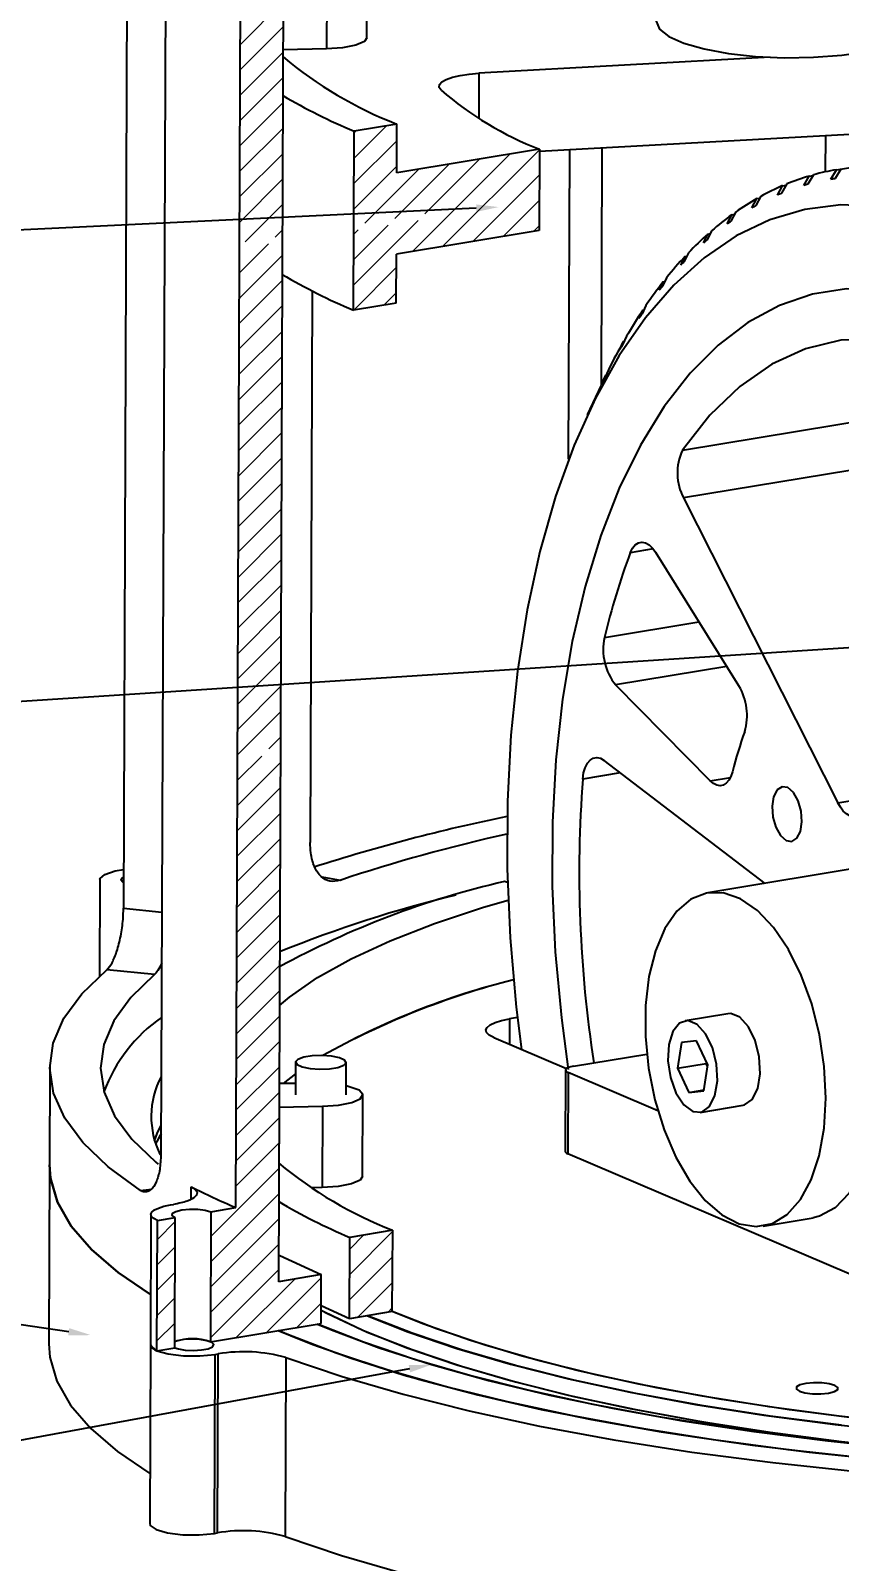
# Model space of a CAD drawing. Header units: millimetres. Extents: x -35 to 1189, y 0 to 841.
# Drawn here: x 331.4 to 475.1, y 170.5 to 442.5 of the extents above; entities that cross this region are included whole.
import ezdxf
from ezdxf import colors
from ezdxf.entities.mleader import LeaderData, LeaderLine
from ezdxf.math import Vec2, Vec3

# ---------------------------------------------------------------- set-up
doc = ezdxf.new("R2010")
doc.units = ezdxf.units.MM

# ---------------------------------------------------------------- blocks, each defined once
blk = doc.blocks.new('SW_HATCH_0')
at = {"color": 0, "linetype": 'Continuous', "lineweight": 18}
for p, q in [((-213.74, 132), (-206.11, 139.63)), ((-213.76, 127.49), (-206.13, 135.12)), ((-213.77, 122.99), (-206.15, 130.61)), ((-213.79, 118.48), (-206.16, 126.11)), ((-213.81, 113.97), (-206.18, 121.6)), ((-213.83, 109.46), (-206.2, 117.09)), ((-193.55, 111.78), (-187.78, 117.55)), ((-193.57, 107.27), (-185.94, 114.9)), ((-193.54, 116.28), (-193.17, 116.65)), ((-213.84, 104.96), (-206.22, 112.58)), ((-183.18, 95.2), (-165.86, 112.52)), ((-180.96, 101.92), (-171.25, 111.63)), ((-177.8, 96.1), (-160.62, 113.28)), ((-193.59, 102.76), (-185.96, 110.39)), ((-191.6, 100.25), (-182.02, 109.84)), ((-186.28, 101.09), (-176.63, 110.73)), ((-213.86, 100.45), (-206.23, 108.08)), ((-172.41, 96.99), (-160.64, 108.77)), ((-212.89, 96.93), (-206.25, 103.57)), ((-167.03, 97.89), (-160.65, 104.26)), ((-193.64, 89.24), (-182.16, 100.72)), ((-207.57, 97.76), (-206.27, 99.06)), ((-193.62, 93.75), (-187.48, 99.89)), ((-193.61, 98.25), (-192.8, 99.06)), ((-161.64, 98.78), (-160.67, 99.76)), ((-213.9, 91.43), (-208.76, 96.56)), ((-213.91, 86.93), (-206.28, 94.55)), ((-213.93, 82.42), (-206.3, 90.05)), ((-193.58, 84.81), (-186.03, 92.36)), ((-188.19, 85.71), (-186.05, 87.85)), ((-213.95, 77.91), (-206.32, 85.54)), ((-213.96, 73.4), (-206.34, 81.03)), ((-213.98, 68.9), (-206.35, 76.52)), ((-214, 64.39), (-206.37, 72.02)), ((-214.02, 59.88), (-206.39, 67.51)), ((-214.03, 55.37), (-206.41, 63)), ((-214.05, 50.87), (-206.42, 58.49)), ((-214.07, 46.36), (-206.44, 53.99)), ((-214.09, 41.85), (-206.46, 49.48)), ((-214.1, 37.34), (-206.47, 44.97)), ((-214.12, 32.84), (-206.49, 40.46)), ((-214.14, 28.33), (-206.51, 35.96)), ((-214.15, 23.82), (-206.53, 31.45)), ((-214.17, 19.31), (-206.54, 26.94)), ((-214.19, 14.81), (-206.56, 22.44)), ((-214.21, 10.3), (-206.58, 17.93)), ((-214.22, 5.79), (-206.6, 13.42)), ((-208.66, 6.87), (-206.61, 8.91)), ((-214.24, 1.28), (-209.95, 5.57)), ((-214.26, -3.22), (-206.63, 4.41)), ((-214.28, -7.73), (-206.65, -0.1)), ((-214.29, -12.24), (-206.66, -4.61)), ((-214.31, -16.74), (-206.68, -9.12)), ((-214.33, -21.25), (-206.7, -13.62)), ((-214.35, -25.76), (-206.72, -18.13)), ((-214.36, -30.27), (-206.73, -22.64)), ((-214.38, -34.77), (-206.75, -27.15)), ((-214.4, -39.28), (-206.77, -31.65)), ((-214.41, -43.79), (-206.79, -36.16)), ((-214.43, -48.3), (-206.8, -40.67)), ((-214.45, -52.8), (-206.82, -45.18)), ((-214.47, -57.31), (-206.84, -49.68)), ((-214.48, -61.82), (-206.86, -54.19)), ((-214.5, -66.33), (-206.87, -58.7)), ((-214.52, -70.83), (-206.89, -63.21)), ((-218.99, -79.79), (-206.91, -67.71)), ((-219, -84.3), (-206.92, -72.22)), ((-228.49, -80.31), (-225.31, -77.13)), ((-219.02, -88.81), (-206.94, -76.73)), ((-219.04, -93.31), (-206.96, -81.24)), ((-194.31, -86.55), (-186.69, -78.92)), ((-194.3, -82.04), (-191.78, -79.52)), ((-228.5, -84.82), (-225.32, -81.64)), ((-194.33, -91.06), (-186.7, -83.43)), ((-228.52, -89.33), (-225.34, -86.15)), ((-219.05, -97.82), (-206.98, -85.74)), ((-214.48, -97.74), (-204.09, -87.35)), ((-209.1, -96.84), (-199.38, -87.13)), ((-192.94, -94.16), (-186.72, -87.94)), ((-228.54, -93.83), (-225.36, -90.66)), ((-203.71, -95.95), (-199.4, -91.64)), ((-187.56, -93.27), (-186.74, -92.45)), ((-228.56, -98.34), (-225.38, -95.16))]:
    blk.add_line(p, q, dxfattribs=at)

msp = doc.modelspace()

# ---------------------------------------------------------------- linework, layer by layer
at = {"color": 7, "linetype": 'Continuous', "lineweight": 25}
for p, q in [((367.91, 233.38), (369.36, 610.55)), ((348.65, 475.64), (347.93, 286.56)), ((376.43, 474.53), (375.46, 220.19)), ((355.43, 462.53), (354.59, 242.87)), ((384.05, 452.86), (384, 439.24)), ((391.19, 441.22), (391.23, 450.99)), ((384, 439.24), (376.3, 439.09)), ((462.85, 437.75), (411.09, 434.9)), ((411.09, 434.9), (411.06, 426.89)), ((388.78, 392.82), (388.91, 424.61)), ((396.51, 425.87), (388.91, 424.61)), ((396.48, 417.2), (396.51, 425.87)), ((421.82, 421.04), (481.67, 424.34)), ((432.85, 379.62), (433.01, 421.66)), ((472.67, 417.39), (472.7, 423.85)), ((421.82, 421.41), (396.48, 417.2)), ((421.82, 421.41), (421.77, 406.96)), ((427.03, 366.34), (427.24, 421.34)), ((474.62, 417.76), (494.69, 421.1)), ((468.8, 414.96), (469.78, 416.64)), ((470.52, 416.86), (469.55, 415.18)), ((469.78, 416.64), (470.47, 416.76)), ((473.59, 416.07), (474.62, 417.76)), ((473.59, 416.07), (474.36, 416.2)), ((475.38, 417.88), (474.36, 416.19)), ((464.12, 413.27), (465.05, 414.93)), ((465.78, 415.24), (464.85, 413.58)), ((465.05, 414.93), (465.67, 415.04)), ((459.58, 411), (460.47, 412.64)), ((461.17, 413.04), (460.29, 411.39)), ((460.47, 412.64), (461.01, 412.73)), ((455.19, 408.16), (456.03, 409.77)), ((456.72, 410.26), (455.87, 408.64)), ((456.03, 409.77), (456.5, 409.85)), ((421.77, 406.96), (396.42, 402.75)), ((450.98, 404.76), (451.78, 406.34)), ((452.43, 406.91), (451.63, 405.33)), ((451.78, 406.34), (452.17, 406.41)), ((396.39, 394.08), (396.42, 402.75)), ((448.33, 403.01), (447.57, 401.47)), ((446.95, 400.81), (447.71, 402.36)), ((447.71, 402.36), (448.03, 402.41)), ((443.12, 396.34), (443.84, 397.84)), ((444.43, 398.58), (443.71, 397.08)), ((443.84, 397.84), (444.1, 397.88)), ((381.47, 396.22), (381.1, 298.25)), ((396.39, 394.08), (388.78, 392.82)), ((439.51, 391.35), (440.2, 392.8)), ((440.75, 393.62), (440.07, 392.17)), ((440.2, 392.8), (440.38, 392.83)), ((436.14, 385.87), (436.79, 387.27)), ((437.31, 388.17), (436.66, 386.77)), ((436.79, 387.27), (436.9, 387.29)), ((433.01, 379.93), (433.63, 381.26)), ((434.11, 382.23), (433.49, 380.89)), ((433.63, 381.26), (433.66, 381.27)), ((447.25, 367.91), (538.49, 383.08)), ((432.78, 379.47), (430.34, 374.21)), ((538.71, 374.6), (447.46, 359.44)), ((447.46, 359.44), (474.83, 305.29)), ((442.05, 350.4), (437.98, 349.72)), ((457.28, 326.04), (442.52, 349.74)), ((433.41, 334.65), (450.18, 337.43)), ((455.12, 329.5), (435.38, 326.22)), ((435.38, 326.22), (452.16, 309.18)), ((461.95, 290.97), (433.31, 312.82)), ((436.2, 310.62), (429.52, 309.51)), ((452.16, 309.18), (455.78, 309.78)), ((474.83, 305.29), (482.06, 306.49)), ((485.96, 294.96), (451.75, 289.27)), ((343.74, 291.63), (343.67, 274.49)), ((383.2, 292.12), (386.41, 291.51)), ((416.15, 291.11), (415.61, 291.28)), ((347.93, 286.56), (354.75, 285.86)), ((353.43, 274.76), (344.97, 275.62)), ((416.51, 266.89), (416.49, 262.39)), ((417.91, 267.12), (416.51, 266.89)), ((455.31, 267.82), (447.71, 266.55)), ((413.72, 263.57), (426.63, 258.05)), ((447.06, 262.72), (446.39, 258.13)), ((449.73, 263.01), (447.06, 262.72)), ((451.73, 258.71), (449.73, 263.01)), ((378.49, 259.19), (378.47, 253.41)), ((387.47, 253.37), (387.49, 259.15)), ((427.87, 258.47), (440.92, 260.64)), ((446.39, 258.13), (451.46, 258.97)), ((451.07, 254.11), (451.73, 258.71)), ((451.46, 258.97), (451.5, 259.21)), ((451.7, 258.46), (451.46, 258.97)), ((334.85, 258.32), (334.78, 240.98)), ((378.49, 257.16), (376.29, 255.43)), ((426.48, 257.8), (426.42, 243.35)), ((426.94, 257.37), (426.89, 242.91)), ((442.88, 250.56), (426.94, 257.37)), ((446.39, 258.13), (448.4, 253.82)), ((378.48, 255.42), (375.59, 255.43)), ((390.42, 238.91), (390.47, 253.36)), ((448.4, 253.82), (451.09, 254.27)), ((448.4, 253.82), (451.07, 254.11)), ((375.58, 251.23), (383.28, 251.38)), ((383.28, 251.38), (383.22, 236.93)), ((450.41, 250.28), (458.02, 251.54)), ((354.6, 246.45), (353.64, 244.71)), ((503.92, 210.03), (426.89, 242.91)), ((334.78, 240.98), (334.66, 209.18)), ((350.95, 236.43), (352.89, 236.66)), ((359.93, 234.89), (359.94, 237.08)), ((383.22, 236.93), (381.3, 236.89)), ((356.29, 233.83), (356.81, 233.91)), ((352.81, 232.14), (352.72, 209.02)), ((353.97, 231.06), (357.14, 231.59)), ((357.05, 208.47), (357.14, 231.59)), ((363.47, 232.64), (363.38, 209.52)), ((363.47, 232.64), (367.91, 233.38)), ((461.58, 230.09), (470.45, 231.56)), ((353.88, 207.94), (353.97, 231.06)), ((395.76, 229.34), (388.15, 228.08)), ((395.7, 214.89), (395.76, 229.34)), ((388.1, 213.63), (388.15, 228.08)), ((383.06, 221.45), (375.46, 220.19)), ((383.03, 212.78), (383.06, 221.45)), ((388.1, 213.63), (383.04, 215.91)), ((395.7, 214.89), (388.1, 213.63)), ((363.38, 209.52), (383.03, 212.78)), ((352.72, 209.02), (352.59, 177.23)), ((353.88, 207.94), (357.05, 208.47)), ((364.11, 175.49), (364.23, 207.28)), ((364.23, 207.28), (364.75, 207.37)), ((364.63, 175.57), (364.75, 207.37)), ((376.79, 206.72), (376.66, 174.93)), ((364.11, 175.49), (364.63, 175.57))]:
    msp.add_line(p, q, dxfattribs=at)
at = {"color": 7, "linetype": 'Continuous', "lineweight": 25, "flags": 128}
for points in [[(442.56, 444.19), (442.56, 444.15), (443.14, 442.76), (444.82, 441.44), (447.52, 440.24), (451.11, 439.23), (455.42, 438.44), (460.24, 437.91), (465.37, 437.67), (470.55, 437.74), (475.54, 438.1), (480.11, 438.74), (484.05, 439.63), (487.18, 440.73)], [(391.19, 441.22), (390.73, 440.54), (389.21, 439.87), (386.84, 439.42), (384, 439.24)], [(404.37, 431.9), (404.04, 432.39), (404.09, 432.88), (404.51, 433.36), (405.29, 433.8), (406.39, 434.19), (407.76, 434.51), (409.35, 434.75), (411.09, 434.9)], [(495.23, 407.62), (488.56, 409.95), (481.93, 411.25), (475.39, 411.51), (469, 410.71), (462.79, 408.87), (456.81, 406.01), (451.1, 402.13), (445.7, 397.27), (440.66, 391.47), (436.01, 384.76), (431.78, 377.2), (428.01, 368.84), (424.71, 359.73), (421.92, 349.95), (419.65, 339.57), (417.93, 328.65), (416.75, 317.29), (416.14, 305.55), (416.09, 293.53), (416.61, 281.31), (417.7, 268.98), (418.63, 261.47)], [(495.17, 393.17), (488.84, 395.36), (482.56, 396.5), (476.37, 396.6), (470.33, 395.65), (464.49, 393.65), (458.89, 390.63), (453.57, 386.6), (448.59, 381.6), (443.98, 375.67), (439.78, 368.85), (436.02, 361.21), (432.73, 352.8), (429.94, 343.7), (427.68, 333.97), (425.95, 323.69), (424.78, 312.94), (424.16, 301.82), (424.12, 290.41), (424.64, 278.8), (425.73, 267.09), (426.97, 257.91)], [(495.17, 393.17), (488.84, 395.36), (482.56, 396.5), (476.37, 396.6), (470.33, 395.65), (464.49, 393.65), (458.89, 390.63), (453.57, 386.6), (448.59, 381.6), (443.98, 375.67), (439.78, 368.85), (436.02, 361.21), (432.73, 352.8), (429.94, 343.7), (427.68, 333.97), (425.95, 323.69), (424.78, 312.94), (424.16, 301.82), (424.12, 290.41), (424.64, 278.8), (425.73, 267.09), (426.97, 257.91)], [(495.14, 384.5), (488.47, 386.73), (481.86, 387.73), (475.39, 387.47), (469.12, 385.96), (463.1, 383.21), (457.42, 379.26), (452.11, 374.14), (447.25, 367.91)], [(437.98, 349.72), (438.37, 350.51), (438.85, 351.09), (439.41, 351.46), (440.03, 351.58), (440.67, 351.46), (441.32, 351.1), (441.94, 350.52), (442.52, 349.74)], [(429.52, 309.51), (429.68, 310.58), (429.96, 311.52), (430.35, 312.3), (430.84, 312.87), (431.4, 313.22), (432.02, 313.32), (432.66, 313.19), (433.31, 312.82)], [(456.14, 310.81), (455.86, 309.97), (455.48, 309.28), (455.03, 308.76), (454.51, 308.44), (453.94, 308.32), (453.35, 308.4), (452.75, 308.7), (452.16, 309.18)], [(466.98, 307.1), (465.98, 307.98), (464.95, 308.15), (464.06, 307.58), (463.44, 306.36), (463.17, 304.66), (463.32, 302.76), (463.84, 300.93), (464.66, 299.46), (465.66, 298.58), (466.68, 298.41), (467.58, 298.98), (468.2, 300.2), (468.46, 301.9), (468.32, 303.8), (467.8, 305.63), (466.98, 307.1)], [(479.08, 303.61), (478.62, 303.17), (478.1, 302.92), (477.54, 302.86), (476.96, 302.99), (476.38, 303.31), (475.82, 303.82), (475.3, 304.48), (474.83, 305.29)], [(343.74, 291.63), (343.77, 291.81), (344.59, 292.56), (346.43, 293.17), (347.95, 293.42)], [(347.95, 291.14), (347.83, 291.2), (347.49, 291.58), (347.72, 291.96), (347.95, 292.1)], [(472.71, 252.83), (472.44, 258.42), (471.61, 264.06), (470.23, 269.54), (468.36, 274.67), (466.06, 279.25), (463.43, 283.12), (460.56, 286.15), (457.54, 288.22), (454.49, 289.26), (451.52, 289.23), (448.74, 288.14), (446.24, 286.01), (444.12, 282.93), (442.45, 279.01), (441.3, 274.4), (440.7, 269.25), (440.68, 263.75), (441.24, 258.11), (442.35, 252.53), (443.98, 247.2), (446.07, 242.32), (448.54, 238.08), (451.31, 234.61), (454.27, 232.05), (457.32, 230.48), (460.34, 229.98), (463.23, 230.54), (465.88, 232.16), (468.2, 234.78), (470.11, 238.29), (471.52, 242.58), (472.4, 247.48), (472.71, 252.83)], [(375.65, 269.28), (377.44, 270.77), (382.43, 274.23), (388.4, 277.58), (395.33, 280.79), (403.18, 283.84), (411.88, 286.72), (416.26, 288.01)], [(350.95, 236.43), (345.22, 240.62), (340.73, 244.91), (337.49, 249.28), (335.52, 253.71), (334.85, 258.15), (335.46, 262.59), (337.36, 267), (340.54, 271.35), (344.97, 275.62)], [(353.43, 274.76), (349.23, 270.69), (346.22, 266.54), (344.42, 262.34), (343.85, 258.11), (344.49, 253.88), (346.36, 249.67), (349.43, 245.5), (353.69, 241.41), (354.09, 241.08)], [(413.72, 263.57), (412.92, 264), (412.45, 264.45), (412.32, 264.92), (412.54, 265.39), (413.09, 265.84), (413.96, 266.25), (415.11, 266.6), (416.51, 266.89)], [(453.3, 258.87), (452.57, 261.79), (451.37, 264.25), (449.85, 265.92), (448.23, 266.58), (446.72, 266.13), (445.53, 264.65), (444.81, 262.32), (444.67, 259.46), (445.12, 256.47), (446.1, 253.73), (447.49, 251.63), (449.08, 250.45), (450.68, 250.34), (452.05, 251.32), (453.02, 253.26), (453.46, 255.9), (453.3, 258.87)], [(460.9, 260.14), (460.17, 263.05), (458.97, 265.51), (457.46, 267.18), (455.83, 267.84), (455.31, 267.82)], [(387.08, 258.65), (387.49, 259.11), (387.22, 259.57), (386.31, 259.98), (384.89, 260.26), (383.18, 260.38), (381.45, 260.31), (379.95, 260.07), (378.91, 259.69), (378.5, 259.24), (378.77, 258.77), (379.68, 258.37), (381.1, 258.08), (382.81, 257.97), (384.54, 258.03), (386.04, 258.27), (387.08, 258.65)], [(427.87, 258.47), (427.41, 258.38), (427.02, 258.26), (426.73, 258.12), (426.55, 257.97), (426.48, 257.82), (426.52, 257.66), (426.68, 257.51), (426.94, 257.37)], [(458.02, 251.54), (458.28, 251.6), (459.65, 252.58), (460.63, 254.52), (461.06, 257.16), (460.9, 260.14)], [(383.28, 251.38), (386.12, 251.56), (388.49, 252.01), (390.01, 252.67), (390.47, 253.45), (389.78, 254.21), (388.05, 254.85), (387.48, 254.98)], [(481.58, 254.3), (481.25, 248.8), (480.32, 243.76), (478.82, 239.4), (476.81, 235.87), (474.36, 233.32), (471.58, 231.83), (470.45, 231.56)], [(353.47, 245.24), (353.93, 246.52), (354.61, 247.99)], [(354.6, 246.45), (354.25, 245.86), (353.64, 244.71)], [(352.75, 217.9), (347, 221.82), (342.24, 225.91), (338.64, 230.09), (336.2, 234.32), (334.96, 238.59), (334.78, 240.98)], [(334.78, 240.98), (334.96, 238.58), (336.21, 234.32), (338.64, 230.09), (342.24, 225.91), (347, 221.81), (352.75, 217.9)], [(390.42, 238.91), (389.96, 238.22), (388.43, 237.56), (386.07, 237.1), (383.22, 236.93)], [(353.97, 231.06), (353.31, 231.42), (352.92, 231.8), (352.81, 232.19), (352.99, 232.58), (353.45, 232.95), (354.17, 233.29), (355.13, 233.59), (356.29, 233.83)], [(357.14, 231.59), (356.61, 231.96), (356.65, 232.35), (357.24, 232.7), (358.3, 232.97), (359.66, 233.11), (361.13, 233.09), (362.46, 232.93), (363.47, 232.64)], [(375.48, 224.99), (375.73, 224.86), (383.06, 221.45)], [(383.04, 215.14), (383.62, 214.84), (390.59, 211.55), (398.45, 208.41), (407.17, 205.44), (416.7, 202.64), (426.97, 200.05), (437.94, 197.67), (449.54, 195.52), (461.7, 193.6), (474.35, 191.94), (487.43, 190.54), (500.84, 189.4), (504.3, 189.15)], [(383.04, 215.14), (384.21, 214.54), (391.25, 211.26)], [(478.79, 195.84), (466.26, 197.43), (454.22, 199.27), (442.72, 201.35), (431.84, 203.66), (421.64, 206.19), (412.18, 208.91), (403.52, 211.82), (395.7, 214.89), (395.7, 214.89)], [(487.89, 194.87), (475.07, 196.28), (462.68, 197.95), (450.79, 199.86), (439.47, 202.01), (428.78, 204.38), (418.79, 206.97), (409.56, 209.74), (401.14, 212.7), (395.7, 214.89)], [(478.79, 195.84), (466.26, 197.43), (454.22, 199.27), (442.72, 201.35), (431.84, 203.66), (421.64, 206.19), (412.18, 208.91), (403.52, 211.82), (395.7, 214.89), (395.7, 214.89)], [(482.3, 190.94), (468.86, 192.42), (455.84, 194.16), (443.33, 196.15), (431.39, 198.38), (420.08, 200.84), (409.48, 203.52), (399.62, 206.39), (390.58, 209.45), (382.39, 212.68), (384.9, 211.63), (393.37, 208.46), (402.67, 205.46), (412.77, 202.65), (423.61, 200.04), (435.12, 197.65), (447.25, 195.49), (459.93, 193.58), (473.09, 191.92), (486.66, 190.53)], [(475.51, 194.69), (462.82, 196.33), (450.61, 198.23), (438.96, 200.36), (427.94, 202.72), (417.6, 205.29), (408, 208.07), (399.21, 211.03), (391.27, 214.15), (398.46, 211.3), (407.18, 208.33), (416.71, 205.53), (426.99, 202.94), (437.95, 200.56), (449.55, 198.41), (461.71, 196.49), (474.36, 194.83), (487.44, 193.43)], [(357.05, 208.47), (357.68, 208.26), (358.92, 208.05), (360.37, 207.99), (361.79, 208.08), (362.97, 208.3), (363.74, 208.63), (363.96, 209.02), (363.62, 209.4), (362.76, 209.72), (361.51, 209.93), (360.06, 210), (358.64, 209.91), (357.46, 209.68), (357.05, 209.54)], [(375.42, 211.52), (381.59, 209.04), (390.55, 205.88), (400.34, 202.89), (410.9, 200.1), (422.17, 197.52), (434.1, 195.16), (446.62, 193.03), (459.67, 191.15), (473.17, 189.53), (487.07, 188.17)], [(375.42, 211.52), (379.48, 209.86), (388.23, 206.65), (397.82, 203.62), (408.19, 200.78), (419.29, 198.14), (431.06, 195.73), (443.44, 193.54), (456.36, 191.6), (469.76, 189.91), (483.56, 188.49)], [(479.74, 188.85), (466.04, 190.35), (452.76, 192.11), (439.99, 194.12), (427.77, 196.37), (416.18, 198.85), (405.27, 201.54), (395.11, 204.43), (385.75, 207.51), (377.23, 210.76), (375.42, 211.52)], [(391.25, 211.26), (399.2, 208.14), (407.99, 205.18), (417.59, 202.4), (427.93, 199.83), (438.95, 197.47), (450.6, 195.34), (462.81, 193.44), (475.5, 191.8), (488.61, 190.42), (502.06, 189.31), (504.3, 189.15)], [(334.66, 209.18), (334.84, 206.79), (336.08, 202.53), (338.52, 198.29), (342.12, 194.12), (346.88, 190.02), (352.63, 186.11)], [(352.72, 209.02), (352.83, 208.68), (353.88, 207.94), (355.9, 207.36), (358.57, 207.04), (361.5, 207.01), (364.23, 207.28)], [(376.79, 206.72), (386.77, 203.36), (397.65, 200.19), (409.37, 197.25), (421.87, 194.56), (435.07, 192.11), (448.91, 189.94), (463.3, 188.05), (478.16, 186.45), (493.41, 185.15), (508.97, 184.16), (524.75, 183.48), (540.65, 183.12)], [(468.02, 200.73), (469.02, 200.44), (470.36, 200.28), (471.83, 200.26), (473.19, 200.4), (474.25, 200.67), (474.84, 201.02), (474.88, 201.42), (474.35, 201.78), (473.34, 202.07), (472.01, 202.24), (470.54, 202.25), (469.18, 202.11), (468.12, 201.85), (467.53, 201.49), (467.49, 201.1), (468.02, 200.73)], [(352.59, 177.23), (352.7, 176.88), (353.76, 176.15), (355.78, 175.57), (358.45, 175.25), (361.38, 175.22), (364.11, 175.49)], [(376.66, 174.93), (386.64, 171.56), (397.53, 168.4), (409.25, 165.46), (421.75, 162.76), (434.95, 160.32), (448.79, 158.15), (463.18, 156.26), (478.04, 154.66), (493.29, 153.36), (508.85, 152.37), (524.63, 151.69), (540.53, 151.33)]]:
    msp.add_lwpolyline(points, dxfattribs=at)
at = {"color": 7, "linetype": 'Continuous', "lineweight": 25}
for centre, radius, start, end in [((422.53, 493.12), 72.1, 230.1126, 248.8458), ((428.76, 519.86), 103.25, 239.44, 247.2935), ((443.83, 477.81), 60.54, 229.3184, 248.6844), ((481.74, 376.21), 42.16, 106.4811, 112.2373), ((481.38, 377.41), 40.92, 99.5206, 105.3928), ((480.27, 376.25), 40.38, 98.4224, 99.5213), ((482.75, 373.82), 44.76, 113.2916, 118.8229), ((481.05, 373.91), 42.85, 112.2136, 113.2698), ((480.41, 375.7), 40.95, 105.3809, 106.4695), ((484.71, 370.35), 48.74, 119.8248, 125.0504), ((482.49, 370.99), 46.1, 118.7899, 119.7958), ((487.86, 365.95), 54.16, 125.9877, 130.8589), ((484.99, 367.08), 50.75, 125.0114, 125.9548), ((492.4, 360.78), 61.04, 131.726, 136.2236), ((488.78, 362.32), 56.84, 130.8171, 131.6919), ((498.5, 355.03), 69.42, 137.0198, 141.1476), ((494.03, 356.88), 64.4, 136.1816, 136.9865), ((428.89, 488.57), 103.81, 239.4614, 247.2721), ((506.22, 348.88), 79.3, 141.8759, 145.6535), ((500.87, 350.97), 73.44, 141.1074, 141.8448), ((515.62, 342.54), 90.63, 146.3189, 149.7746), ((509.35, 344.76), 83.95, 145.6162, 146.2907), ((526.63, 336.2), 103.34, 150.3833, 153.5495), ((519.46, 338.46), 95.87, 149.7408, 150.3582), ((535.59, 331.72), 113.36, 154.0853, 155.0882), ((531.14, 332.25), 109.1, 153.5193, 154.0857), ((455.68, 363.88), 9.34, 154.4441, 208.4087), ((554.51, 306.12), 124.42, 159.4871, 166.748), ((443.08, 332.47), 9.91, 167.3306, 219.0585), ((448.48, 320.81), 10.24, 343.763, 30.7362), ((532.68, 291.48), 78.94, 160.4086, 165.8264), ((651.71, 292.95), 222.8, 175.7374, 188.7441), ((479.66, -9.88), 319.11, 101.4919, 107.8622), ((476.39, 24.01), 282.22, 102.3459, 108.5921), ((450.49, 139.16), 156.07, 102.9124, 118.6454), ((459.4, 72.95), 222.21, 103.6391, 112.1329), ((449.83, 142.47), 135.35, 103.9481, 119.419), ((452.1, 136.77), 141.43, 104.2826, 119.0845), ((451.82, 137.47), 140.69, 104.243, 119.124), ((370.46, 244.36), 27.7, 124.7298, 159.7613), ((368.03, 249.52), 15.17, 151.9609, 206.5026), ((427.01, 243.51), 0.607, 195.5375, 258.6308), ((422.24, 297.37), 73, 230.2287, 248.7296), ((420.93, 358.1), 135.53, 243.2534, 246.969), ((428.26, 323.83), 103.81, 239.4614, 247.2721), ((360.18, 200.37), 9.7, 70.7201, 108.8404), ((354.18, 209.43), 1.52, 195.5375, 258.6308), ((369.35, 180.43), 27.32, 74.1994, 99.69), ((369.22, 148.64), 27.32, 74.1994, 99.69)]:
    msp.add_arc(centre, radius, start, end, dxfattribs=at)
for points, knots in [([(386.41, 291.51), (385.79, 291.39), (384.57, 291.15), (382.97, 292.07), (381.79, 293.83), (381.18, 296.03), (381.12, 297.62), (381.1, 298.25)], [0, 0, 0, 0, 0.214635, 0.429276, 0.643809, 0.858389, 1, 1, 1, 1]), ([(344.97, 275.62), (345.28, 275.97), (345.91, 276.68), (346.79, 278.85), (347.49, 281.56), (347.87, 284.27), (347.91, 285.91), (347.93, 286.56)], [0, 0, 0, 0, 0.21464, 0.429286, 0.643831, 0.858421, 1, 1, 1, 1]), ([(354.72, 276.85), (354.49, 276.34), (354.07, 275.39), (353.63, 274.96), (353.43, 274.76)], [0, 0, 0, 0, 0.535238, 1, 1, 1, 1]), ([(354.59, 242.87), (354.54, 241.92), (354.45, 240.02), (353.79, 237.8), (352.85, 236.41), (351.84, 235.99), (351.2, 236.3), (350.95, 236.43)], [0, 0, 0, 0, 0.214652, 0.429305, 0.64394, 0.858509, 1, 1, 1, 1]), ([(359.94, 237.08), (360.36, 236.79), (361.2, 236.23), (360.88, 235.31), (359.46, 234.47), (357.7, 234.1), (356.81, 233.91)], [0, 0, 0, 0, 0.249973, 0.499829, 0.749601, 1, 1, 1, 1])]:
    msp.add_open_spline(points, degree=3, knots=knots, dxfattribs=at)

# ---------------------------------------------------------------- block references
at = {"color": 7, "linetype": 'Continuous', "lineweight": 18}
msp.add_blockref('SW_HATCH_0', (582.44, 308.02), dxfattribs=at)

# ---------------------------------------------------------------- leaders
ml = msp.add_multileader_mtext('Standard')
ml.set_content('{\\fSimSun|b0|i0|c134|p2;航偏传动组件}', color=256)
ml.set_leader_properties()
ml.build(insert=Vec2(0, 0))
ml.multileader.update_dxf_attribs({"text_attachment_direction": 1, "text_right_attachment_type": 6, "dogleg_length": 0.36, "scale": 1.000005})
ctx = ml.context
ctx.base_point, ctx.scale, ctx.char_height, ctx.plane_origin = Vec3(167.78, 375.42), 1.000005, 15.0001, Vec3(163.88, 339.51)
ctx.right_attachment, ctx.text_align_type = 6, 1
notes = []
notes.append((ctx, [(0, (1, 1, 0), (167.78, 399.36), (-1, 0), 0.36, [(0, [(414.62, 411.13)], 0, [])])]))
ctx.mtext.insert, ctx.mtext.alignment, ctx.mtext.flow_direction = Vec3(167.78, 397.36), 2, 5
ml = msp.add_multileader_mtext('Standard')
ml.set_content('{\\fSimSun|b0|i0|c134|p2;轮组件}', color=256)
ml.set_leader_properties()
ml.build(insert=Vec2(0, 0))
ml.multileader.update_dxf_attribs({"text_attachment_direction": 1, "text_right_attachment_type": 6, "dogleg_length": 0.36, "scale": 1.000005})
ctx = ml.context
ctx.base_point, ctx.scale, ctx.char_height, ctx.plane_origin = Vec3(172.46, 289.33), 1.000005, 15.0001, Vec3(172.46, 313.1)
ctx.right_attachment, ctx.text_align_type = 6, 1
notes.append((ctx, [(0, (1, 1, 0), (172.46, 313.1), (-1, 0), 0.36, [(0, [(501.99, 334.45)], 0, [])])]))
ctx.mtext.insert, ctx.mtext.alignment, ctx.mtext.flow_direction = Vec3(172.46, 311.1), 2, 5
ml = msp.add_multileader_mtext('Standard')
ml.set_content('{\\fSimSun|b0|i0|c134|p2;交叉滚子轴承固定外壳}', color=256)
ml.set_leader_properties()
ml.build(insert=Vec2(0, 0))
ml.multileader.update_dxf_attribs({"text_attachment_direction": 1, "text_right_attachment_type": 6, "dogleg_length": 0.36, "scale": 1.000005})
ctx = ml.context
ctx.base_point, ctx.scale, ctx.char_height, ctx.plane_origin = Vec3(172.87, 235.51), 1.000005, 15.0001, Vec3(164.34, 235.51)
ctx.right_attachment, ctx.text_align_type = 6, 1
notes.append((ctx, [(0, (1, 1, 0), (172.87, 235.51), (1, 0), 0.36, [(0, [(342.16, 210.71)], 0, [])])]))
ctx.mtext.insert, ctx.mtext.alignment, ctx.mtext.flow_direction = Vec3(172.87, 257.53), 2, 5
ml = msp.add_multileader_mtext('Standard')
ml.set_content('{\\fSimSun|b0|i0|c134|p2;交叉滚子轴承}', color=256)
ml.set_leader_properties()
ml.build(insert=Vec2(0, 0))
ml.multileader.update_dxf_attribs({"text_attachment_direction": 1, "text_right_attachment_type": 6, "dogleg_length": 0.36, "scale": 1.000005})
ctx = ml.context
ctx.base_point, ctx.scale, ctx.char_height, ctx.plane_origin = Vec3(172.59, 139.12), 1.000005, 15.0001, Vec3(162.26, 151.17)
ctx.right_attachment, ctx.text_align_type = 6, 1
notes.append((ctx, [(0, (1, 1, 0), (172.59, 163.14), (-1, 0), 0.36, [(0, [(402.67, 205.46)], 0, [])])]))
ctx.mtext.insert, ctx.mtext.alignment, ctx.mtext.flow_direction = Vec3(172.59, 161.14), 2, 5
for ctx, leaders in notes:
    for number, flags, end, landing, length, lines in leaders:
        leader = LeaderData()
        leader.index, (leader.has_last_leader_line, leader.has_dogleg_vector, leader.attachment_direction) = number, flags
        leader.last_leader_point, leader.dogleg_vector, leader.dogleg_length = Vec3(end), Vec3(landing), length
        for number, points, colour, breaks in lines:
            line = LeaderLine()
            line.index, line.vertices, line.color, line.breaks = number, Vec3.list(points), colors.encode_raw_color(colour), breaks
            leader.lines.append(line)
        ctx.leaders.append(leader)

doc.saveas('drawing.dxf')
